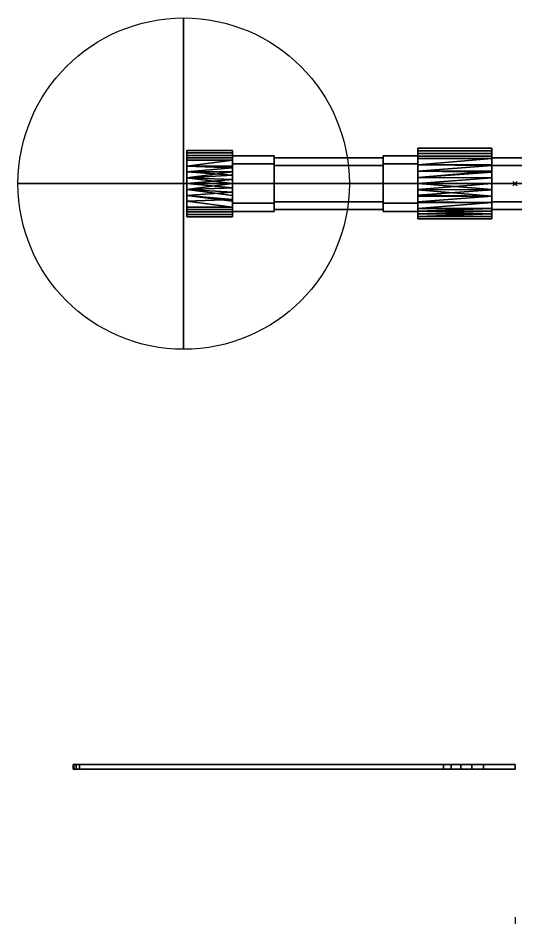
# Model space of a CAD drawing. Header units: millimetres. Extents: x -225 to 1123, y -1228 to 1.
# Drawn here: x -225 to 0, y -782 to -375 of the extents above; entities that cross this region are included whole.
import ezdxf

# ---------------------------------------------------------------- set-up
doc = ezdxf.new("R2010")
doc.units = ezdxf.units.MM
doc.header["$PDMODE"] = 35
for name, color, linetype in [('IQ_200_2D', 1, 'Continuous'), ('IQ_200_3D', 1, 'Continuous'), ('IQ_204_2D', 7, 'Continuous'), ('IQ_204_3D', 7, 'Continuous'), ('IQ_CON_COLDWATER_INT', 7, 'Continuous'), ('IQ_INS_3D', 3, 'Continuous')]:
    doc.layers.add(name, color=color, linetype=linetype)

# ---------------------------------------------------------------- blocks, each defined once
blk = doc.blocks.new('coldwater')
blk.add_circle((0, 0), 3)
at = {"extrusion": (-1, 0, 0)}
blk.add_circle((0, 0), 3, dxfattribs=at)
at = {"extrusion": (0, -1, 0)}
blk.add_circle((0, 0), 3, dxfattribs=at)

msp = doc.modelspace()

# ---------------------------------------------------------------- linework, layer by layer
at = {"layer": 'IQ_200_2D'}
msp.add_line((0, -782), (0, -884), dxfattribs=at)
at = {"layer": 'IQ_204_2D'}
for p, q in [((50, -450), (0, -450)), ((0, -713), (-200, -713)), ((-200, -713), (-200, -715)), ((-200, -715), (0, -715))]:
    msp.add_line(p, q, dxfattribs=at)
at = {"layer": 'IQ_INS_3D'}
msp.add_point((0, -450), dxfattribs=at)

# ---------------------------------------------------------------- block references
at = {"layer": 'IQ_CON_COLDWATER_INT', "xscale": 25, "yscale": 25, "zscale": 25}
msp.add_blockref('coldwater', (-150, -450), dxfattribs=at)

# ---------------------------------------------------------------- meshes
at = {"layer": 'IQ_200_3D'}
mesh = msp.add_polyface(dxfattribs=at)
corners = [(-14.25, -713, 1351), (0, -713, 1351), (0, -713, 906), (-200, -713, 906), (-200, -713, 1045.64), (-199.68, -713, 1049.29), (-198.73, -713, 1052.82), (-197.19, -713, 1056.14), (-32.43, -713, 1341.5), (-28.89, -713, 1345.47), (-24.51, -713, 1348.48), (-19.53, -713, 1350.36)]
mesh.append_faces([[corners[k] for k in face] for face in [(8, 1, 2, 7)]], dxfattribs={"vtx0": -1, "vtx2": -1})
mesh.append_faces([[corners[k] for k in face] for face in [(8, 11, 0, 1)]], dxfattribs={"vtx0": -1, "vtx3": -1})
mesh.append_faces([[corners[k] for k in face] for face in [(2, 3, 4, 7)]], dxfattribs={"vtx2": -1, "vtx3": -1})
mesh.append_faces([[corners[k] for k in face] for face in [(8, 9, 10, 11), (4, 5, 6, 7)]], dxfattribs={"vtx3": -1})
mesh = msp.add_polyface(dxfattribs=at)
corners = [(-200, -713, 1045.64), (-200, -715, 1045.64), (-199.68, -715, 1049.29), (-198.73, -715, 1052.82), (-197.19, -715, 1056.14), (-197.19, -713, 1056.14), (-198.73, -713, 1052.82), (-199.68, -713, 1049.29)]
mesh.append_faces([[corners[k] for k in face] for face in [(6, 3, 4, 5)]], dxfattribs={"vtx0": -1})
mesh.append_faces([[corners[k] for k in face] for face in [(3, 6, 7, 2)]], dxfattribs={"vtx0": -1, "vtx2": -1})
mesh.append_faces([[corners[k] for k in face] for face in [(0, 1, 2, 7)]], dxfattribs={"vtx2": -1})
mesh = msp.add_polyface(dxfattribs=at)
corners = [(-200, -715, 906), (-200, -715, 1045.64), (-200, -713, 1045.64), (-200, -713, 906)]
mesh.append_faces([[corners[k] for k in face] for face in [(0, 1, 2, 3)]])
mesh = msp.add_polyface(dxfattribs=at)
corners = [(0, -715, 906), (-200, -715, 906), (-200, -713, 906), (0, -713, 906)]
mesh.append_faces([[corners[k] for k in face] for face in [(0, 1, 2, 3)]])
mesh = msp.add_polyface(dxfattribs=at)
corners = [(-14.25, -715, 1351), (-19.53, -715, 1350.36), (-24.51, -715, 1348.48), (-28.89, -715, 1345.47), (-32.43, -715, 1341.5), (-197.19, -715, 1056.14), (-198.73, -715, 1052.82), (-199.68, -715, 1049.29), (-200, -715, 1045.64), (-200, -715, 906), (0, -715, 906), (0, -715, 1351)]
mesh.append_faces([[corners[k] for k in face] for face in [(4, 11, 0, 1)]], dxfattribs={"vtx0": -1, "vtx3": -1})
mesh.append_faces([[corners[k] for k in face] for face in [(4, 5, 10, 11)]], dxfattribs={"vtx1": -1, "vtx3": -1})
mesh.append_faces([[corners[k] for k in face] for face in [(6, 7, 8, 5), (2, 3, 4, 1)]], dxfattribs={"vtx2": -1})
mesh.append_faces([[corners[k] for k in face] for face in [(8, 9, 10, 5)]], dxfattribs={"vtx2": -1, "vtx3": -1})
mesh = msp.add_polyface(dxfattribs=at)
corners = [(-197.19, -715, 1056.14), (-32.43, -715, 1341.5), (-32.43, -713, 1341.5), (-197.19, -713, 1056.14)]
mesh.append_faces([[corners[k] for k in face] for face in [(0, 1, 2, 3)]])
mesh = msp.add_polyface(dxfattribs=at)
corners = [(-32.43, -713, 1341.5), (-32.43, -715, 1341.5), (-28.89, -715, 1345.47), (-24.51, -715, 1348.48), (-19.53, -715, 1350.36), (-14.25, -715, 1351), (-14.25, -713, 1351), (-19.53, -713, 1350.36), (-24.51, -713, 1348.48), (-28.89, -713, 1345.47)]
mesh.append_faces([[corners[k] for k in face] for face in [(7, 4, 5, 6), (2, 9, 0, 1)]], dxfattribs={"vtx0": -1})
mesh.append_faces([[corners[k] for k in face] for face in [(4, 7, 8, 3), (9, 2, 3, 8)]], dxfattribs={"vtx0": -1, "vtx2": -1})
mesh = msp.add_polyface(dxfattribs=at)
corners = [(-14.25, -715, 1351), (0, -715, 1351), (0, -713, 1351), (-14.25, -713, 1351)]
mesh.append_faces([[corners[k] for k in face] for face in [(0, 1, 2, 3)]])
at = {"layer": 'IQ_204_3D'}
mesh = msp.add_polyface(dxfattribs=at)
corners = [(-148.57, -450, 172), (-148.57, -439.39, 176.39), (-148.57, -435, 187), (-148.57, -439.39, 197.61), (-148.57, -450, 202), (-127.85, -450, 202), (-127.85, -439.39, 197.61), (-127.85, -435, 187), (-127.85, -439.39, 176.39), (-127.85, -450, 172), (-127.85, -446.15, 200.41), (-148.57, -444.7, 199.8), (-148.57, -447.35, 200.9), (-148.57, -437.2, 192.3), (-127.85, -437.2, 192.3), (-127.85, -436.1, 189.65), (-148.57, -444.7, 174.2), (-127.85, -444.7, 174.2), (-127.85, -448.08, 172.8), (-127.85, -437.2, 181.7), (-148.57, -437.2, 181.7), (-148.57, -436.1, 184.35), (-127.85, -442.77, 199.01), (-148.57, -438.3, 194.95), (-127.85, -438.3, 194.95), (-148.57, -436.1, 189.65), (-148.57, -442.05, 175.3), (-127.85, -442.05, 175.3), (-148.57, -447.35, 173.1), (-127.85, -438.3, 179.05), (-148.57, -438.3, 179.05), (-127.85, -436.1, 184.35), (-148.57, -442.05, 198.7)]
mesh.append_faces([[corners[k] for k in face] for face in [(5, 12, 4)]], dxfattribs={"vtx0": -1})
mesh.append_faces([[corners[k] for k in face] for face in [(16, 17, 28), (18, 28, 17), (6, 32, 22), (32, 6, 3)]], dxfattribs={"vtx0": -1, "vtx1": -1})
mesh.append_faces([[corners[k] for k in face] for face in [(3, 6, 24, 23), (7, 2, 25, 15), (23, 24, 14, 13), (10, 11, 12), (15, 25, 13, 14), (21, 31, 19, 20), (2, 7, 31, 21), (18, 0, 28)]], dxfattribs={"vtx0": -1, "vtx2": -1})
mesh.append_faces([[corners[k] for k in face] for face in [(9, 0, 18)]], dxfattribs={"vtx1": -1})
mesh.append_faces([[corners[k] for k in face] for face in [(10, 22, 11), (5, 10, 12), (32, 11, 22)]], dxfattribs={"vtx1": -1, "vtx2": -1})
mesh.append_faces([[corners[k] for k in face] for face in [(8, 27, 26, 1), (1, 30, 29, 8), (27, 17, 16, 26), (30, 20, 19, 29)]], dxfattribs={"vtx1": -1, "vtx3": -1})
mesh = msp.add_polyface(dxfattribs=at)
corners = [(-148.57, -450, 187), (-148.57, -450, 202), (-148.57, -439.39, 197.61), (-148.57, -435, 187), (-148.57, -439.39, 176.39), (-148.57, -450, 172)]
mesh.append_faces([[corners[k] for k in face] for face in [(2, 3, 0, 1)]], dxfattribs={"vtx1": -1})
mesh.append_faces([[corners[k] for k in face] for face in [(4, 5, 0, 3)]], dxfattribs={"vtx2": -1})
mesh = msp.add_polyface(dxfattribs=at)
corners = [(-127.85, -450, 172), (-127.85, -439.39, 176.39), (-127.85, -435, 187), (-127.85, -439.39, 197.61), (-127.85, -450, 202), (-127.85, -450, 199.6), (-127.85, -441.09, 195.91), (-127.85, -437.4, 187), (-127.85, -441.09, 178.09), (-127.85, -450, 174.4)]
mesh.append_faces([[corners[k] for k in face] for face in [(8, 1, 2, 7)]], dxfattribs={"vtx0": -1, "vtx2": -1})
mesh.append_faces([[corners[k] for k in face] for face in [(2, 3, 6, 7)]], dxfattribs={"vtx1": -1, "vtx3": -1})
mesh.append_faces([[corners[k] for k in face] for face in [(9, 0, 1, 8)]], dxfattribs={"vtx2": -1})
mesh.append_faces([[corners[k] for k in face] for face in [(3, 4, 5, 6)]], dxfattribs={"vtx3": -1})
mesh = msp.add_polyface(dxfattribs=at)
corners = [(-44.01, -450, 171), (-44.01, -438.68, 175.68), (-44.01, -434, 187), (-44.01, -438.68, 198.32), (-44.01, -450, 203), (-10.47, -450, 203), (-10.47, -438.68, 198.32), (-10.47, -434, 187), (-10.47, -438.68, 175.68), (-10.47, -450, 171), (-10.47, -444.76, 200.83), (-44.01, -444.34, 200.66), (-44.01, -447.17, 201.83), (-10.47, -436.34, 192.66), (-44.01, -436.34, 192.66), (-44.01, -437.51, 195.49), (-44.01, -444.34, 173.34), (-10.47, -444.34, 173.34), (-10.47, -447.38, 172.08), (-10.47, -436.34, 181.34), (-44.01, -436.34, 181.34), (-44.01, -435.17, 184.17), (-10.47, -441.72, 199.58), (-44.01, -441.51, 199.49), (-10.47, -447.38, 201.92), (-10.47, -435.17, 189.83), (-44.01, -435.17, 189.83), (-10.47, -437.51, 195.49), (-44.01, -441.51, 174.51), (-10.47, -441.51, 174.51), (-44.01, -447.17, 172.17), (-10.47, -437.51, 178.51), (-44.01, -437.51, 178.51), (-10.47, -435.17, 184.17)]
mesh.append_faces([[corners[k] for k in face] for face in [(10, 12, 24), (4, 24, 12), (6, 23, 22), (12, 10, 11)]], dxfattribs={"vtx0": -1, "vtx1": -1})
mesh.append_faces([[corners[k] for k in face] for face in [(3, 6, 27, 15), (15, 27, 13, 14), (6, 3, 23), (18, 0, 30), (11, 10, 22), (30, 17, 18)]], dxfattribs={"vtx0": -1, "vtx2": -1})
mesh.append_faces([[corners[k] for k in face] for face in [(23, 11, 22), (30, 16, 17)]], dxfattribs={"vtx1": -1, "vtx2": -1})
mesh.append_faces([[corners[k] for k in face] for face in [(29, 17, 16, 28), (26, 14, 13, 25), (2, 26, 25, 7), (21, 2, 7, 33), (8, 29, 28, 1), (1, 32, 31, 8), (32, 20, 19, 31), (33, 19, 20, 21)]], dxfattribs={"vtx1": -1, "vtx3": -1})
mesh.append_faces([[corners[k] for k in face] for face in [(4, 5, 24), (18, 9, 0)]], dxfattribs={"vtx2": -1})
mesh = msp.add_polyface(dxfattribs=at)
corners = [(-44.01, -450, 174.4), (-44.01, -441.09, 178.09), (-44.01, -437.4, 187), (-44.01, -441.09, 195.91), (-44.01, -450, 199.6), (-44.01, -450, 203), (-44.01, -438.68, 198.32), (-44.01, -434, 187), (-44.01, -438.68, 175.68), (-44.01, -450, 171)]
mesh.append_faces([[corners[k] for k in face] for face in [(3, 6, 7, 2)]], dxfattribs={"vtx0": -1, "vtx2": -1})
mesh.append_faces([[corners[k] for k in face] for face in [(7, 8, 1, 2)]], dxfattribs={"vtx1": -1, "vtx3": -1})
mesh.append_faces([[corners[k] for k in face] for face in [(4, 5, 6, 3)]], dxfattribs={"vtx2": -1})
mesh.append_faces([[corners[k] for k in face] for face in [(8, 9, 0, 1)]], dxfattribs={"vtx3": -1})
mesh = msp.add_polyface(dxfattribs=at)
corners = [(-10.47, -450, 171), (-10.47, -438.68, 175.68), (-10.47, -434, 187), (-10.47, -438.68, 198.32), (-10.47, -450, 203), (-10.47, -450, 198.65), (-10.47, -441.76, 195.24), (-10.47, -438.35, 187), (-10.47, -441.76, 178.76), (-10.47, -450, 175.35)]
mesh.append_faces([[corners[k] for k in face] for face in [(8, 1, 2, 7)]], dxfattribs={"vtx0": -1, "vtx2": -1})
mesh.append_faces([[corners[k] for k in face] for face in [(2, 3, 6, 7)]], dxfattribs={"vtx1": -1, "vtx3": -1})
mesh.append_faces([[corners[k] for k in face] for face in [(9, 0, 1, 8)]], dxfattribs={"vtx2": -1})
mesh.append_faces([[corners[k] for k in face] for face in [(3, 4, 5, 6)]], dxfattribs={"vtx3": -1})
mesh = msp.add_polyface(dxfattribs=at)
corners = [(-127.85, -450, 174.4), (-127.85, -441.09, 178.09), (-127.85, -437.4, 187), (-127.85, -441.09, 195.91), (-127.85, -450, 199.6), (-109.02, -450, 199.6), (-109.02, -441.09, 195.91), (-109.02, -437.4, 187), (-109.02, -441.09, 178.09), (-109.02, -450, 174.4)]
mesh.append_faces([[corners[k] for k in face] for face in [(1, 8, 9, 0)]], dxfattribs={"vtx0": -1})
mesh.append_faces([[corners[k] for k in face] for face in [(3, 6, 7, 2), (8, 1, 2, 7)]], dxfattribs={"vtx0": -1, "vtx2": -1})
mesh.append_faces([[corners[k] for k in face] for face in [(4, 5, 6, 3)]], dxfattribs={"vtx2": -1})
mesh = msp.add_polyface(dxfattribs=at)
corners = [(-109.02, -450, 174.4), (-109.02, -441.09, 178.09), (-109.02, -437.4, 187), (-109.02, -441.09, 195.91), (-109.02, -450, 199.6), (-109.02, -450, 198.65), (-109.02, -441.76, 195.24), (-109.02, -438.35, 187), (-109.02, -441.76, 178.76), (-109.02, -450, 175.35)]
mesh.append_faces([[corners[k] for k in face] for face in [(8, 1, 2, 7)]], dxfattribs={"vtx0": -1, "vtx2": -1})
mesh.append_faces([[corners[k] for k in face] for face in [(2, 3, 6, 7)]], dxfattribs={"vtx1": -1, "vtx3": -1})
mesh.append_faces([[corners[k] for k in face] for face in [(9, 0, 1, 8)]], dxfattribs={"vtx2": -1})
mesh.append_faces([[corners[k] for k in face] for face in [(3, 4, 5, 6)]], dxfattribs={"vtx3": -1})
mesh = msp.add_polyface(dxfattribs=at)
corners = [(-109.02, -450, 175.35), (-109.02, -441.76, 178.76), (-109.02, -438.35, 187), (-109.02, -441.76, 195.24), (-109.02, -450, 198.65), (-59.76, -450, 198.65), (-59.76, -441.76, 195.24), (-59.76, -438.35, 187), (-59.76, -441.76, 178.76), (-59.76, -450, 175.35)]
mesh.append_faces([[corners[k] for k in face] for face in [(1, 8, 9, 0)]], dxfattribs={"vtx0": -1})
mesh.append_faces([[corners[k] for k in face] for face in [(3, 6, 7, 2), (8, 1, 2, 7)]], dxfattribs={"vtx0": -1, "vtx2": -1})
mesh.append_faces([[corners[k] for k in face] for face in [(4, 5, 6, 3)]], dxfattribs={"vtx2": -1})
mesh = msp.add_polyface(dxfattribs=at)
corners = [(-59.76, -450, 174.4), (-59.76, -441.09, 178.09), (-59.76, -437.4, 187), (-59.76, -441.09, 195.91), (-59.76, -450, 199.6), (-44.01, -450, 199.6), (-44.01, -441.09, 195.91), (-44.01, -437.4, 187), (-44.01, -441.09, 178.09), (-44.01, -450, 174.4)]
mesh.append_faces([[corners[k] for k in face] for face in [(1, 8, 9, 0)]], dxfattribs={"vtx0": -1})
mesh.append_faces([[corners[k] for k in face] for face in [(3, 6, 7, 2), (8, 1, 2, 7)]], dxfattribs={"vtx0": -1, "vtx2": -1})
mesh.append_faces([[corners[k] for k in face] for face in [(4, 5, 6, 3)]], dxfattribs={"vtx2": -1})
mesh = msp.add_polyface(dxfattribs=at)
corners = [(-59.76, -450, 175.35), (-59.76, -441.76, 178.76), (-59.76, -438.35, 187), (-59.76, -441.76, 195.24), (-59.76, -450, 198.65), (-59.76, -450, 199.6), (-59.76, -441.09, 195.91), (-59.76, -437.4, 187), (-59.76, -441.09, 178.09), (-59.76, -450, 174.4)]
mesh.append_faces([[corners[k] for k in face] for face in [(3, 6, 7, 2)]], dxfattribs={"vtx0": -1, "vtx2": -1})
mesh.append_faces([[corners[k] for k in face] for face in [(7, 8, 1, 2)]], dxfattribs={"vtx1": -1, "vtx3": -1})
mesh.append_faces([[corners[k] for k in face] for face in [(4, 5, 6, 3)]], dxfattribs={"vtx2": -1})
mesh.append_faces([[corners[k] for k in face] for face in [(8, 9, 0, 1)]], dxfattribs={"vtx3": -1})
mesh = msp.add_polyface(dxfattribs=at)
corners = [(-10.47, -450, 175.35), (-10.47, -441.76, 178.76), (-10.47, -438.35, 187), (-10.47, -441.76, 195.24), (-10.47, -450, 198.65), (5, -450, 198.65), (5, -441.76, 195.24), (5, -438.35, 187), (5, -441.76, 178.76), (5, -450, 175.35)]
mesh.append_faces([[corners[k] for k in face] for face in [(1, 8, 9, 0)]], dxfattribs={"vtx0": -1})
mesh.append_faces([[corners[k] for k in face] for face in [(3, 6, 7, 2), (8, 1, 2, 7)]], dxfattribs={"vtx0": -1, "vtx2": -1})
mesh.append_faces([[corners[k] for k in face] for face in [(4, 5, 6, 3)]], dxfattribs={"vtx2": -1})
mesh = msp.add_polyface(dxfattribs=at)
corners = [(-148.57, -450, 202), (-148.57, -460.61, 197.61), (-148.57, -465, 187), (-148.57, -460.61, 176.39), (-148.57, -450, 172), (-127.85, -450, 172), (-127.85, -460.61, 176.39), (-127.85, -465, 187), (-127.85, -460.61, 197.61), (-127.85, -450, 202), (-127.85, -453.85, 173.59), (-148.57, -455.3, 174.2), (-148.57, -452.65, 173.1), (-148.57, -462.8, 181.7), (-127.85, -462.8, 181.7), (-127.85, -463.9, 184.35), (-148.57, -455.3, 199.8), (-127.85, -455.3, 199.8), (-127.85, -451.92, 201.2), (-127.85, -462.8, 192.3), (-148.57, -462.8, 192.3), (-148.57, -463.9, 189.65), (-127.85, -457.23, 174.99), (-148.57, -461.7, 179.05), (-127.85, -461.7, 179.05), (-148.57, -463.9, 184.35), (-148.57, -457.95, 198.7), (-127.85, -457.95, 198.7), (-148.57, -452.65, 200.9), (-127.85, -461.7, 194.95), (-148.57, -461.7, 194.95), (-127.85, -463.9, 189.65), (-148.57, -457.95, 175.3)]
mesh.append_faces([[corners[k] for k in face] for face in [(5, 12, 4)]], dxfattribs={"vtx0": -1})
mesh.append_faces([[corners[k] for k in face] for face in [(18, 28, 17), (6, 32, 22), (32, 6, 3)]], dxfattribs={"vtx0": -1, "vtx1": -1})
mesh.append_faces([[corners[k] for k in face] for face in [(3, 6, 24, 23), (7, 2, 25, 15), (23, 24, 14, 13), (15, 25, 13, 14), (10, 11, 12), (17, 28, 16, 27), (2, 7, 31, 21), (26, 8, 27, 16), (18, 0, 28)]], dxfattribs={"vtx0": -1, "vtx2": -1})
mesh.append_faces([[corners[k] for k in face] for face in [(9, 0, 18)]], dxfattribs={"vtx1": -1})
mesh.append_faces([[corners[k] for k in face] for face in [(10, 22, 11), (5, 10, 12), (26, 1, 8), (32, 11, 22)]], dxfattribs={"vtx1": -1, "vtx2": -1})
mesh.append_faces([[corners[k] for k in face] for face in [(31, 19, 20, 21), (1, 30, 29, 8), (30, 20, 19, 29)]], dxfattribs={"vtx1": -1, "vtx3": -1})
mesh = msp.add_polyface(dxfattribs=at)
corners = [(-148.57, -450, 187), (-148.57, -450, 172), (-148.57, -460.61, 176.39), (-148.57, -465, 187), (-148.57, -460.61, 197.61), (-148.57, -450, 202)]
mesh.append_faces([[corners[k] for k in face] for face in [(4, 5, 0, 3)]], dxfattribs={"vtx2": -1})
mesh.append_faces([[corners[k] for k in face] for face in [(0, 1, 2, 3)]], dxfattribs={"vtx3": -1})
mesh = msp.add_polyface(dxfattribs=at)
corners = [(-127.85, -450, 199.6), (-127.85, -458.91, 195.91), (-127.85, -462.6, 187), (-127.85, -458.91, 178.09), (-127.85, -450, 174.4), (-109.02, -450, 174.4), (-109.02, -458.91, 178.09), (-109.02, -462.6, 187), (-109.02, -458.91, 195.91), (-109.02, -450, 199.6)]
mesh.append_faces([[corners[k] for k in face] for face in [(1, 8, 9, 0)]], dxfattribs={"vtx0": -1})
mesh.append_faces([[corners[k] for k in face] for face in [(3, 6, 7, 2), (8, 1, 2, 7)]], dxfattribs={"vtx0": -1, "vtx2": -1})
mesh.append_faces([[corners[k] for k in face] for face in [(4, 5, 6, 3)]], dxfattribs={"vtx2": -1})
mesh = msp.add_polyface(dxfattribs=at)
corners = [(-127.85, -450, 202), (-127.85, -460.61, 197.61), (-127.85, -465, 187), (-127.85, -460.61, 176.39), (-127.85, -450, 172), (-127.85, -450, 174.4), (-127.85, -458.91, 178.09), (-127.85, -462.6, 187), (-127.85, -458.91, 195.91), (-127.85, -450, 199.6)]
mesh.append_faces([[corners[k] for k in face] for face in [(1, 8, 9, 0)]], dxfattribs={"vtx0": -1})
mesh.append_faces([[corners[k] for k in face] for face in [(8, 1, 2, 7)]], dxfattribs={"vtx0": -1, "vtx2": -1})
mesh.append_faces([[corners[k] for k in face] for face in [(6, 7, 2, 3)]], dxfattribs={"vtx1": -1, "vtx3": -1})
mesh.append_faces([[corners[k] for k in face] for face in [(3, 4, 5, 6)]], dxfattribs={"vtx3": -1})
mesh = msp.add_polyface(dxfattribs=at)
corners = [(-109.02, -450, 198.65), (-109.02, -458.24, 195.24), (-109.02, -461.65, 187), (-109.02, -458.24, 178.76), (-109.02, -450, 175.35), (-59.76, -450, 175.35), (-59.76, -458.24, 178.76), (-59.76, -461.65, 187), (-59.76, -458.24, 195.24), (-59.76, -450, 198.65)]
mesh.append_faces([[corners[k] for k in face] for face in [(1, 8, 9, 0)]], dxfattribs={"vtx0": -1})
mesh.append_faces([[corners[k] for k in face] for face in [(3, 6, 7, 2), (8, 1, 2, 7)]], dxfattribs={"vtx0": -1, "vtx2": -1})
mesh.append_faces([[corners[k] for k in face] for face in [(4, 5, 6, 3)]], dxfattribs={"vtx2": -1})
mesh = msp.add_polyface(dxfattribs=at)
corners = [(-109.02, -450, 199.6), (-109.02, -458.91, 195.91), (-109.02, -462.6, 187), (-109.02, -458.91, 178.09), (-109.02, -450, 174.4), (-109.02, -450, 175.35), (-109.02, -458.24, 178.76), (-109.02, -461.65, 187), (-109.02, -458.24, 195.24), (-109.02, -450, 198.65)]
mesh.append_faces([[corners[k] for k in face] for face in [(1, 8, 9, 0)]], dxfattribs={"vtx0": -1})
mesh.append_faces([[corners[k] for k in face] for face in [(8, 1, 2, 7)]], dxfattribs={"vtx0": -1, "vtx2": -1})
mesh.append_faces([[corners[k] for k in face] for face in [(6, 7, 2, 3)]], dxfattribs={"vtx1": -1, "vtx3": -1})
mesh.append_faces([[corners[k] for k in face] for face in [(3, 4, 5, 6)]], dxfattribs={"vtx3": -1})
mesh = msp.add_polyface(dxfattribs=at)
corners = [(-59.76, -450, 199.6), (-59.76, -458.91, 195.91), (-59.76, -462.6, 187), (-59.76, -458.91, 178.09), (-59.76, -450, 174.4), (-44.01, -450, 174.4), (-44.01, -458.91, 178.09), (-44.01, -462.6, 187), (-44.01, -458.91, 195.91), (-44.01, -450, 199.6)]
mesh.append_faces([[corners[k] for k in face] for face in [(1, 8, 9, 0)]], dxfattribs={"vtx0": -1})
mesh.append_faces([[corners[k] for k in face] for face in [(3, 6, 7, 2), (8, 1, 2, 7)]], dxfattribs={"vtx0": -1, "vtx2": -1})
mesh.append_faces([[corners[k] for k in face] for face in [(4, 5, 6, 3)]], dxfattribs={"vtx2": -1})
mesh = msp.add_polyface(dxfattribs=at)
corners = [(-59.76, -450, 198.65), (-59.76, -458.24, 195.24), (-59.76, -461.65, 187), (-59.76, -458.24, 178.76), (-59.76, -450, 175.35), (-59.76, -450, 174.4), (-59.76, -458.91, 178.09), (-59.76, -462.6, 187), (-59.76, -458.91, 195.91), (-59.76, -450, 199.6)]
mesh.append_faces([[corners[k] for k in face] for face in [(7, 2, 3, 6)]], dxfattribs={"vtx0": -1, "vtx2": -1})
mesh.append_faces([[corners[k] for k in face] for face in [(0, 1, 8, 9)]], dxfattribs={"vtx1": -1})
mesh.append_faces([[corners[k] for k in face] for face in [(7, 8, 1, 2)]], dxfattribs={"vtx1": -1, "vtx3": -1})
mesh.append_faces([[corners[k] for k in face] for face in [(4, 5, 6, 3)]], dxfattribs={"vtx2": -1})
mesh = msp.add_polyface(dxfattribs=at)
corners = [(-44.01, -450, 203), (-44.01, -461.32, 198.32), (-44.01, -466, 187), (-44.01, -461.32, 175.68), (-44.01, -450, 171), (-10.47, -450, 171), (-10.47, -461.32, 175.68), (-10.47, -466, 187), (-10.47, -461.32, 198.32), (-10.47, -450, 203), (-44.01, -455.24, 173.17), (-10.47, -455.66, 173.34), (-10.47, -458.49, 174.51), (-44.01, -463.66, 181.34), (-10.47, -463.66, 181.34), (-10.47, -464.83, 184.17), (-44.01, -455.66, 200.66), (-10.47, -455.66, 200.66), (-10.47, -452.62, 201.92), (-10.47, -463.66, 192.66), (-44.01, -463.66, 192.66), (-44.01, -464.83, 189.83), (-44.01, -452.62, 172.08), (-10.47, -452.83, 172.17), (-44.01, -458.28, 174.42), (-44.01, -462.49, 178.51), (-10.47, -462.49, 178.51), (-44.01, -464.83, 184.17), (-44.01, -458.49, 199.49), (-10.47, -458.49, 199.49), (-44.01, -452.83, 201.83), (-10.47, -462.49, 195.49), (-44.01, -462.49, 195.49), (-10.47, -464.83, 189.83)]
mesh.append_faces([[corners[k] for k in face] for face in [(5, 22, 4)]], dxfattribs={"vtx0": -1})
mesh.append_faces([[corners[k] for k in face] for face in [(10, 11, 24), (12, 24, 11), (6, 3, 12), (22, 23, 10)]], dxfattribs={"vtx0": -1, "vtx1": -1})
mesh.append_faces([[corners[k] for k in face] for face in [(10, 23, 11), (14, 27, 13, 26), (25, 6, 26, 13), (18, 0, 30), (22, 5, 23), (12, 3, 24), (27, 14, 15), (30, 17, 18)]], dxfattribs={"vtx0": -1, "vtx2": -1})
mesh.append_faces([[corners[k] for k in face] for face in [(30, 16, 17), (25, 3, 6)]], dxfattribs={"vtx1": -1, "vtx2": -1})
mesh.append_faces([[corners[k] for k in face] for face in [(15, 7, 2, 27), (21, 2, 7, 33), (8, 29, 28, 1), (1, 32, 31, 8), (29, 17, 16, 28), (32, 20, 19, 31), (33, 19, 20, 21)]], dxfattribs={"vtx1": -1, "vtx3": -1})
mesh.append_faces([[corners[k] for k in face] for face in [(18, 9, 0)]], dxfattribs={"vtx2": -1})
mesh = msp.add_polyface(dxfattribs=at)
corners = [(-44.01, -450, 199.6), (-44.01, -458.91, 195.91), (-44.01, -462.6, 187), (-44.01, -458.91, 178.09), (-44.01, -450, 174.4), (-44.01, -450, 171), (-44.01, -461.32, 175.68), (-44.01, -466, 187), (-44.01, -461.32, 198.32), (-44.01, -450, 203)]
mesh.append_faces([[corners[k] for k in face] for face in [(7, 2, 3, 6)]], dxfattribs={"vtx0": -1, "vtx2": -1})
mesh.append_faces([[corners[k] for k in face] for face in [(0, 1, 8, 9)]], dxfattribs={"vtx1": -1})
mesh.append_faces([[corners[k] for k in face] for face in [(7, 8, 1, 2)]], dxfattribs={"vtx1": -1, "vtx3": -1})
mesh.append_faces([[corners[k] for k in face] for face in [(4, 5, 6, 3)]], dxfattribs={"vtx2": -1})
mesh = msp.add_polyface(dxfattribs=at)
corners = [(-10.47, -450, 203), (-10.47, -461.32, 198.32), (-10.47, -466, 187), (-10.47, -461.32, 175.68), (-10.47, -450, 171), (-10.47, -450, 175.35), (-10.47, -458.24, 178.76), (-10.47, -461.65, 187), (-10.47, -458.24, 195.24), (-10.47, -450, 198.65)]
mesh.append_faces([[corners[k] for k in face] for face in [(1, 8, 9, 0)]], dxfattribs={"vtx0": -1})
mesh.append_faces([[corners[k] for k in face] for face in [(8, 1, 2, 7)]], dxfattribs={"vtx0": -1, "vtx2": -1})
mesh.append_faces([[corners[k] for k in face] for face in [(6, 7, 2, 3)]], dxfattribs={"vtx1": -1, "vtx3": -1})
mesh.append_faces([[corners[k] for k in face] for face in [(3, 4, 5, 6)]], dxfattribs={"vtx3": -1})
mesh = msp.add_polyface(dxfattribs=at)
corners = [(-10.47, -450, 198.65), (-10.47, -458.24, 195.24), (-10.47, -461.65, 187), (-10.47, -458.24, 178.76), (-10.47, -450, 175.35), (5, -450, 175.35), (5, -458.24, 178.76), (5, -461.65, 187), (5, -458.24, 195.24), (5, -450, 198.65)]
mesh.append_faces([[corners[k] for k in face] for face in [(1, 8, 9, 0)]], dxfattribs={"vtx0": -1})
mesh.append_faces([[corners[k] for k in face] for face in [(3, 6, 7, 2), (8, 1, 2, 7)]], dxfattribs={"vtx0": -1, "vtx2": -1})
mesh.append_faces([[corners[k] for k in face] for face in [(4, 5, 6, 3)]], dxfattribs={"vtx2": -1})

doc.saveas('drawing.dxf')
